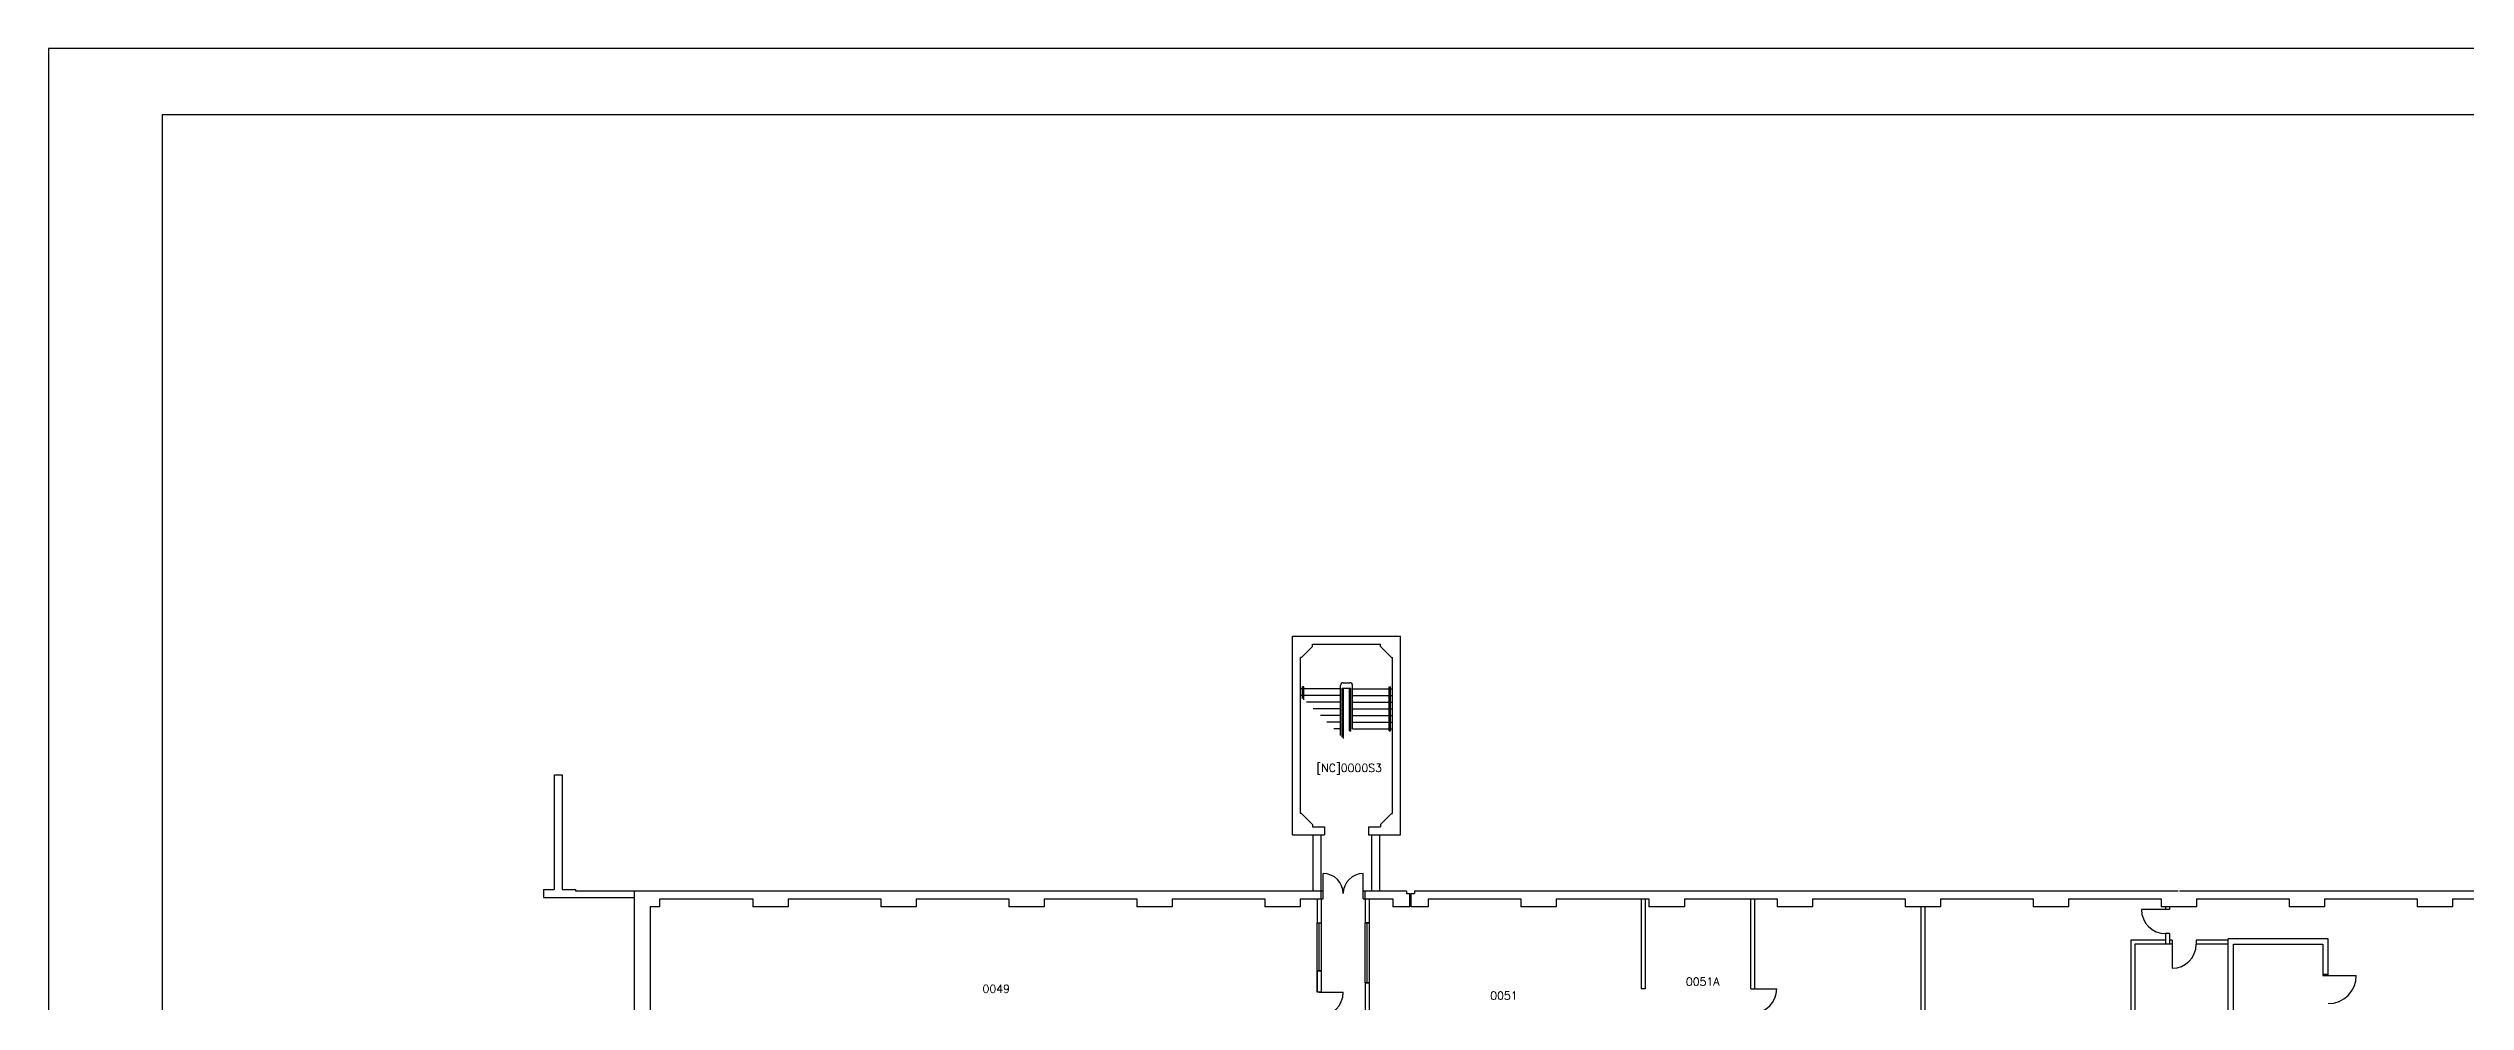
# Model space of a CAD drawing. Header units: inches. Extents: x 0 to 5461, y 0 to 4095.
# Drawn here: x 0 to 3625, y 2667 to 4095 of the extents above; entities that cross this region are included whole.
import ezdxf
from ezdxf.enums import TextEntityAlignment as Align

# ---------------------------------------------------------------- set-up
doc = ezdxf.new("R2010")
doc.units = ezdxf.units.IN
doc.header["$LTSCALE"] = 48
doc.header["$MEASUREMENT"] = 0
for name, color, linetype in [('a-anno-mtlb', 7, 'Continuous'), ('a-area-iden', 7, 'Continuous'), ('a-door', 3, 'Continuous'), ('a-flor-hral', 4, 'Continuous'), ('a-flor-strs', 9, 'Continuous'), ('a-glaz', 5, 'Continuous'), ('a-wall', 7, 'Continuous')]:
    doc.layers.add(name, color=color, linetype=linetype)
doc.styles.get("Standard").update_dxf_attribs({"font": 'romans.shx'})

# ---------------------------------------------------------------- blocks, each defined once
blk = doc.blocks.new('A-ANNO-MTLB')
at = {"layer": 'a-anno-mtlb'}
for points in [[(5460.6, 4095.5), (0, 4095.5), (0, 0), (5460.6, 0)], [(170.6, 99.5), (5375.3, 99.5), (5375.3, 3995.9), (170.6, 3995.9)]]:
    blk.add_lwpolyline(points, close=True, dxfattribs=at)
for tag, height, p in [('SYSTEM', 56.9, (5218.6, 3186.2)), ('ADDRESS', 28.4, (5336.8, 3182.1)), ('SCALE', 28.4, (5250.6, 2258.1)), ('DATE', 28.4, (5337.2, 2251.5)), ('BLDG_ID', 28.4, (5342.9, 1750.3)), ('BLDG_NAME', 56.9, (5221.1, 1198.2)), ('FLOOR_ID', 28.4, (5342.9, 1187)), ('FLOOR_NAME', 28.4, (5338, 698.6))]:
    blk.add_attdef(tag, text='', height=height, rotation=90, dxfattribs=at).set_placement(p, align=Align.MIDDLE_CENTER)
blk.add_attdef('NUMBER', text='', height=51.8, dxfattribs=at).set_placement((5264.6, 215.3), align=Align.MIDDLE_CENTER)

msp = doc.modelspace()

# ---------------------------------------------------------------- linework, layer by layer
at = {"layer": 'a-door'}
for p, q in [((1911.6, 2828.5), (1911.6, 2858.5)), ((1971.6, 2828.5), (1971.6, 2858.5)), ((3174.6, 2804.5), (3138.6, 2804.5)), ((3184.6, 2752.5), (3184.6, 2716.5)), ((2555.6, 2685.5), (2591.6, 2685.5)), ((3418.6, 2705.5), (3460.6, 2705.5)), ((1905.6, 2680.5), (1941.6, 2680.5))]:
    msp.add_line(p, q, dxfattribs=at)
for centre, radius, start, end in [((1911.6, 2828.5), 30, 0, 90), ((1971.6, 2828.5), 30, 90, 180), ((3174.6, 2804.5), 36, 180, 270), ((3184.6, 2752.5), 36, 270, 0), ((2555.6, 2685.5), 36, 270, 0), ((3418.6, 2705.5), 42, 270, 0), ((1905.6, 2680.5), 36, 270, 0)]:
    msp.add_arc(centre, radius, start, end, dxfattribs=at)
at = {"layer": 'a-flor-hral'}
for p, q in [((1882.6, 3138.5), (1880.6, 3138.5)), ((1880.6, 3121.1), (1880.6, 3138.5)), ((1882.6, 3119.1), (1882.6, 3138.5)), ((1937.6, 3065.5), (1937.6, 3140.5)), ((1940.1, 3063.1), (1940.1, 3136.5)), ((1940.1, 3136.5), (1953.1, 3136.5)), ((1941.6, 3144.5), (1951.6, 3144.5)), ((1942.1, 3061.1), (1942.1, 3136.5)), ((1942.1, 3136.5), (1951.1, 3136.5)), ((1951.1, 3072.5), (1951.1, 3136.5)), ((1953.1, 3072.5), (1953.1, 3136.5)), ((1955.6, 3075.5), (1955.6, 3140.5)), ((2010.6, 3072.5), (2010.6, 3138.5)), ((2010.6, 3138.5), (2012.6, 3138.5)), ((2012.6, 3072.5), (2012.6, 3138.5)), ((1951.1, 3072.5), (1953.1, 3072.5)), ((2010.6, 3072.5), (2012.6, 3072.5))]:
    msp.add_line(p, q, dxfattribs=at)
for centre, start, end in [((1941.6, 3140.5), 90, 180), ((1951.6, 3140.5), 0, 90)]:
    msp.add_arc(centre, 4, start, end, dxfattribs=at)
at = {"layer": 'a-flor-strs'}
for p, q in [((1880.6, 3135.5), (1877.6, 3135.5)), ((1880.6, 3125.5), (1877.6, 3125.5)), ((1937.6, 3135.5), (1882.6, 3135.5)), ((1937.6, 3125.5), (1882.6, 3125.5)), ((1955.6, 3135.5), (2010.6, 3135.5)), ((1955.6, 3125.5), (2010.6, 3125.5)), ((2012.6, 3135.5), (2015.6, 3135.5)), ((2012.6, 3125.5), (2015.6, 3125.5)), ((1937.6, 3115.5), (1886.4, 3115.5)), ((1937.6, 3105.5), (1896.6, 3105.5)), ((1937.6, 3095.5), (1907.3, 3095.5)), ((1937.6, 3085.5), (1917.1, 3085.5)), ((1955.6, 3115.5), (2010.6, 3115.5)), ((1955.6, 3105.5), (2010.6, 3105.5)), ((1955.6, 3095.5), (2010.6, 3095.5)), ((1955.6, 3085.5), (2010.6, 3085.5)), ((2012.6, 3115.5), (2015.6, 3115.5)), ((2012.6, 3105.5), (2015.6, 3105.5)), ((2012.6, 3095.5), (2015.6, 3095.5)), ((2012.6, 3085.5), (2015.6, 3085.5)), ((1937.6, 3075.5), (1927.4, 3075.5)), ((1955.6, 3075.5), (2010.6, 3075.5)), ((2012.6, 3075.5), (2015.6, 3075.5))]:
    msp.add_line(p, q, dxfattribs=at)
at = {"layer": 'a-glaz'}
for p, q in [((1902.6, 2784.5), (1908.6, 2784.5)), ((1902.6, 2712.5), (1902.6, 2784.5)), ((1905.6, 2712.5), (1905.6, 2784.5)), ((1908.6, 2784.5), (1908.6, 2712.5)), ((1974.6, 2784.5), (1980.6, 2784.5)), ((1974.6, 2694.5), (1974.6, 2784.5)), ((1977.6, 2694.5), (1977.6, 2784.5)), ((1980.6, 2784.5), (1980.6, 2694.5)), ((1908.6, 2712.5), (1902.6, 2712.5)), ((1980.6, 2694.5), (1974.6, 2694.5))]:
    msp.add_line(p, q, dxfattribs=at)
at = {"layer": 'a-wall'}
for p, q in [((1865.6, 2916.5), (1865.6, 3214.5)), ((1865.6, 3214.5), (2027.6, 3214.5)), ((1879.2, 3182.5), (1895.6, 3198.9)), ((1895.6, 3202.5), (1997.6, 3202.5)), ((1895.6, 3198.9), (1895.6, 3202.5)), ((1997.6, 3198.9), (1997.6, 3202.5)), ((2014.1, 3182.5), (1997.6, 3198.9)), ((2027.6, 2916.5), (2027.6, 3214.5)), ((1877.6, 2948.5), (1877.6, 3182.5)), ((1879.2, 3182.5), (1877.6, 3182.5)), ((2014.1, 3182.5), (2015.6, 3182.5)), ((2015.6, 3176.5), (2015.6, 3182.5)), ((2015.6, 2948.5), (2015.6, 3176.5)), ((758.6, 3006.5), (758.6, 2834.5)), ((758.6, 3006.5), (770.6, 3006.5)), ((758.6, 3006.5), (770.6, 3006.5)), ((770.6, 3006.5), (770.6, 2834.5)), ((1879.2, 2948.5), (1877.6, 2948.5)), ((1879.2, 2948.5), (1895.6, 2932.1)), ((2014.1, 2948.5), (1997.6, 2932.1)), ((2014.1, 2948.5), (2015.6, 2948.5)), ((1865.6, 2916.5), (1913.6, 2916.5)), ((1895.6, 2932.1), (1895.6, 2928.5)), ((1895.6, 2928.5), (1913.6, 2928.5)), ((1896.6, 2832.5), (1896.6, 2916.5)), ((1908.6, 2820.5), (1908.6, 2916.5)), ((1913.6, 2928.5), (1913.6, 2916.5)), ((1979.6, 2928.5), (1997.6, 2928.5)), ((1979.6, 2928.5), (1979.6, 2916.5)), ((1979.6, 2916.5), (2027.6, 2916.5)), ((1984.6, 2832.5), (1984.6, 2916.5)), ((1996.6, 2832.5), (1996.6, 2916.5)), ((1997.6, 2932.1), (1997.6, 2928.5)), ((742.6, 2834.5), (758.6, 2834.5)), ((742.6, 2834.5), (742.6, 2822.5)), ((742.6, 2832.5), (742.6, 2822.5)), ((770.6, 2834.5), (790.6, 2834.5)), ((790.6, 2834.5), (790.6, 2832.5)), ((790.6, 2832.5), (1911.6, 2832.5)), ((878.6, 2832.5), (878.6, 2410)), ((1911.6, 2820.5), (1911.6, 2832.5)), ((1971.6, 2832.5), (2036.6, 2832.5)), ((1971.6, 2820.5), (1971.6, 2832.5)), ((1974.6, 2820.5), (1974.6, 2832.5)), ((2036.6, 2832.5), (2036.6, 2828.5)), ((2036.6, 2828.5), (2041.6, 2828.5)), ((2041.6, 2808.5), (2041.6, 2828.5)), ((2043.6, 2808.5), (2043.6, 2828.5)), ((2043.6, 2828.5), (2048.6, 2828.5)), ((2048.6, 2832.5), (3193.6, 2832.5)), ((2048.6, 2832.5), (2048.6, 2828.5)), ((3195.6, 2832.5), (4358.6, 2832.5)), ((742.6, 2822.5), (790.6, 2822.5)), ((742.6, 2822.5), (790.6, 2822.5)), ((790.6, 2822.5), (878.6, 2822.5)), ((902.6, 2808.5), (902.6, 2406.5)), ((917.1, 2808.5), (902.6, 2808.5)), ((917.1, 2820.5), (1056.1, 2820.5)), ((917.1, 2808.5), (917.1, 2820.5)), ((1056.1, 2820.5), (1056.1, 2808.5)), ((1109.1, 2808.5), (1056.1, 2808.5)), ((1109.1, 2820.5), (1248.1, 2820.5)), ((1109.1, 2820.5), (1109.1, 2808.5)), ((1248.1, 2820.5), (1248.1, 2808.5)), ((1301.1, 2808.5), (1248.1, 2808.5)), ((1301.1, 2820.5), (1440.1, 2820.5)), ((1301.1, 2820.5), (1301.1, 2808.5)), ((1440.1, 2820.5), (1440.1, 2808.5)), ((1493.1, 2808.5), (1440.1, 2808.5)), ((1493.1, 2820.5), (1632.1, 2820.5)), ((1493.1, 2820.5), (1493.1, 2808.5)), ((1632.1, 2820.5), (1632.1, 2808.5)), ((1685.1, 2808.5), (1632.1, 2808.5)), ((1685.1, 2820.5), (1824.1, 2820.5)), ((1685.1, 2820.5), (1685.1, 2808.5)), ((1824.1, 2820.5), (1824.1, 2808.5)), ((1877.1, 2808.5), (1824.1, 2808.5)), ((1877.1, 2820.5), (1911.6, 2820.5)), ((1877.1, 2820.5), (1877.1, 2808.5)), ((1902.6, 2820.5), (1902.6, 2784.5)), ((1908.6, 2820.5), (1908.6, 2784.5)), ((1971.6, 2820.5), (2016.1, 2820.5)), ((1974.6, 2820.5), (1974.6, 2784.5)), ((1980.6, 2820.5), (1980.6, 2784.5)), ((2016.1, 2820.5), (2016.1, 2808.5)), ((2041.6, 2808.5), (2016.1, 2808.5)), ((2069.1, 2808.5), (2043.6, 2808.5)), ((2069.1, 2820.5), (2208.1, 2820.5)), ((2069.1, 2820.5), (2069.1, 2808.5)), ((2208.1, 2820.5), (2208.1, 2808.5)), ((2261.1, 2808.5), (2208.1, 2808.5)), ((2261.1, 2820.5), (2400.1, 2820.5)), ((2261.1, 2820.5), (2261.1, 2808.5)), ((2388.6, 2820.5), (2388.6, 2685.5)), ((2394.6, 2820.5), (2394.6, 2685.5)), ((2400.1, 2820.5), (2400.1, 2808.5)), ((2453.1, 2808.5), (2400.1, 2808.5)), ((2453.1, 2820.5), (2592.1, 2820.5)), ((2453.1, 2820.5), (2453.1, 2808.5)), ((2552.6, 2685.5), (2552.6, 2820.5)), ((2558.6, 2685.5), (2558.6, 2820.5)), ((2592.1, 2820.5), (2592.1, 2808.5)), ((2645.1, 2808.5), (2592.1, 2808.5)), ((2645.1, 2820.5), (2784.1, 2820.5)), ((2645.1, 2820.5), (2645.1, 2808.5)), ((2784.1, 2820.5), (2784.1, 2808.5)), ((2837.1, 2808.5), (2784.1, 2808.5)), ((2807.6, 2808.5), (2807.6, 2454.3)), ((2813.6, 2808.5), (2813.6, 2454.3)), ((2837.1, 2820.5), (2976.1, 2820.5)), ((2837.1, 2820.5), (2837.1, 2808.5)), ((2976.1, 2820.5), (2976.1, 2808.5)), ((3029.1, 2808.5), (2976.1, 2808.5)), ((3029.1, 2820.5), (3168.1, 2820.5)), ((3029.1, 2820.5), (3029.1, 2808.5)), ((3168.1, 2820.5), (3168.1, 2808.5)), ((3221.1, 2808.5), (3168.1, 2808.5)), ((3174.6, 2808.5), (3174.6, 2804.5)), ((3180.6, 2804.5), (3174.6, 2804.5)), ((3180.6, 2808.5), (3180.6, 2804.5)), ((3221.1, 2820.5), (3360.1, 2820.5)), ((3221.1, 2820.5), (3221.1, 2808.5)), ((3360.1, 2820.5), (3360.1, 2808.5)), ((3413.1, 2808.5), (3360.1, 2808.5)), ((3413.1, 2820.5), (3552.1, 2820.5)), ((3413.1, 2820.5), (3413.1, 2808.5)), ((3552.1, 2820.5), (3552.1, 2808.5)), ((3605.1, 2808.5), (3552.1, 2808.5)), ((3605.1, 2820.5), (3744.1, 2820.5)), ((3605.1, 2820.5), (3605.1, 2808.5)), ((1902.6, 2784.5), (1908.6, 2784.5)), ((1980.6, 2784.5), (1974.6, 2784.5)), ((3122.6, 2758.5), (3122.6, 2370.5)), ((3174.6, 2758.5), (3122.6, 2758.5)), ((3180.6, 2768.5), (3174.6, 2768.5)), ((3174.6, 2768.5), (3174.6, 2752.5)), ((3180.6, 2768.5), (3180.6, 2752.5)), ((3184.6, 2758.5), (3180.6, 2758.5)), ((3184.6, 2758.5), (3184.6, 2752.5)), ((3268.6, 2758.5), (3220.6, 2758.5)), ((3220.6, 2758.5), (3220.6, 2752.5)), ((3268.6, 2554.5), (3268.6, 2760.5)), ((3418.6, 2760.5), (3268.6, 2760.5)), ((3418.6, 2705.5), (3418.6, 2760.5)), ((3128.6, 2752.5), (3128.6, 2562.5)), ((3184.6, 2752.5), (3128.6, 2752.5)), ((3268.6, 2752.5), (3220.6, 2752.5)), ((3276.6, 2752.5), (3410.6, 2752.5)), ((3276.6, 2560.5), (3276.6, 2752.5)), ((3410.6, 2752.5), (3410.6, 2705.5)), ((1902.6, 2712.5), (1908.6, 2712.5)), ((1902.6, 2680.5), (1902.6, 2712.5)), ((1902.6, 2712.5), (1902.6, 2680.5)), ((1908.6, 2712.5), (1908.6, 2680.5)), ((1974.6, 2694.5), (1980.6, 2694.5)), ((1974.6, 2694.5), (1974.6, 2646.5)), ((1980.6, 2694.5), (1980.6, 2646.5)), ((2394.6, 2685.5), (2388.6, 2685.5)), ((2552.6, 2685.5), (2558.6, 2685.5)), ((3410.6, 2707.5), (3418.6, 2707.5)), ((3410.6, 2705.5), (3418.6, 2705.5)), ((1908.6, 2680.5), (1902.6, 2680.5))]:
    msp.add_line(p, q, dxfattribs=at)

# ---------------------------------------------------------------- block references
at = {"layer": 'a-anno-mtlb'}
msp.add_blockref('A-ANNO-MTLB', (0, 0), dxfattribs=at)

# ---------------------------------------------------------------- texts
at = {"layer": 'a-area-iden', "char_height": 12, "attachment_point": 5}
for s, insert in [('[NC]0000S3', (1950.5, 3014.8)), ('0049', (1421.3, 2685.7)), ('0051A', (2480.6, 2696.5)), ('0051', (2182.6, 2675.5))]:
    msp.add_mtext(s, dxfattribs=dict(at, insert=insert))

doc.saveas('drawing.dxf')
